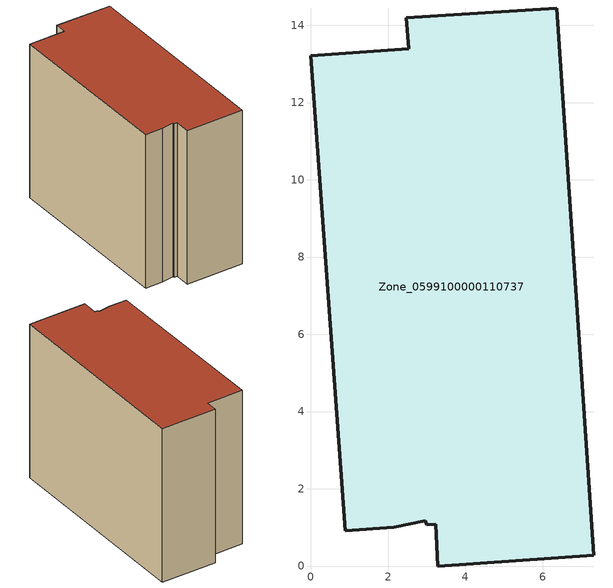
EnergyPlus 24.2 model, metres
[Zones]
Zone_0599100000110737
 floor ground (C_G): 2.14,1 0.89,0.91 0,13.21 2.53,13.39 2.47,14.2 6.36,14.45 7.32,0.28 3.28,0 3.23,1.08 3,1.06 2.96,1.18 z0
 wall outside (C_F): 7.32,0.28 6.36,14.45 2.47,14.2 2.53,13.39 0,13.21 0.89,0.91 2.14,1 2.96,1.18 3,1.06 3.23,1.08 3.28,0 7.32,0.28 z0:11.04
 roof outside (C_R): 2.14,1 2.96,1.18 3,1.06 3.23,1.08 3.28,0 7.32,0.28 6.36,14.45 2.47,14.2 2.53,13.39 0,13.21 0.89,0.91 z11.04
[BUILDING]
Pand.0599100000110737: North Axis=0; Terrain=City; Loads Convergence Tolerance Value=0.04; Temperature Convergence Tolerance Value=0.4; Solar Distribution=FullExterior; Maximum Number of Warmup Days=25; Minimum Number of Warmup Days=1
[Site:Location]
Rotterdam.The.Hague.AP_ZH_NLD Design_Conditions: Latitude=51.96; Longitude=4.45; Time Zone=1; Elevation=-4.5
[SITE:GROUNDTEMPERATURE:BUILDINGSURFACE]
18, 18, 18, 18, 18, 18, 18, 18, 18, 18, 18, 18
[MATERIAL] Thermal Absorptance=0.9; Solar Absorptance=0.7; Visible Absorptance=0.7
Name | Roughness | Thickness | Conductivity | Density | Specific Heat
G.TI.1946 | MediumSmooth | 0.15 | 1 | 540 | 1210
F.TI.1946 | Rough | 0.3 | 0.857143 | 1920 | 840
R.TI.1946 | MediumRough | 0.2 | 0.1 | 1500 | 1000
[CONSTRUCTION]
C_G: G.TI.1946
C_F: F.TI.1946
C_R: R.TI.1946
[ZONE]
Zone_0599100000110737: Type=1; Multiplier=1; Ceiling Height=Autocalculate; Volume=Autocalculate; Floor Area=autocalculate; Part of Total Floor Area=Yes
[ZONEINFILTRATION:DESIGNFLOWRATE]
Infil_Zone_0599100000110737: Zone or ZoneList or Space or SpaceList=Zone_0599100000110737; Schedule=AlwaysOn; Design Flow Rate Calculation Method=Flow/Area; Flow Rate per Floor Area=0.003; Constant Term Coefficient=1; Temperature Term Coefficient=0; Velocity Term Coefficient=0; Velocity Squared Term Coefficient=0
[HVACTEMPLATE:ZONE:IDEALLOADSAIRSYSTEM]
Zone_0599100000110737: Maximum Heating Supply Air Temperature=50; Minimum Cooling Supply Air Temperature=13; Maximum Heating Supply Air Humidity Ratio=0.0156; Minimum Cooling Supply Air Humidity Ratio=0.0077; Heating Limit=NoLimit; Cooling Limit=NoLimit; Dehumidification Control Type=ConstantSensibleHeatRatio; Cooling Sensible Heat Ratio=0.7; Dehumidification Setpoint=60; Humidification Control Type=None; Humidification Setpoint=30; Outdoor Air Method=None; Outdoor Air Flow Rate per Person=0.00944; Outdoor Air Flow Rate per Zone Floor Area=0; Outdoor Air Flow Rate per Zone=0; Demand Controlled Ventilation Type=None; Outdoor Air Economizer Type=NoEconomizer; Heat Recovery Type=None; Sensible Heat Recovery Effectiveness=0.7; Latent Heat Recovery Effectiveness=0.65
[ZONECONTROL:THERMOSTAT]
ThermostatControl_Zone_0599100000110737: Zone or ZoneList=Zone_0599100000110737; Control Type Schedule=DualSetpointControlType; Control 1=Thermostat_Zone_0599100000110737; Temperature Difference Between Cutout And Setpoint=0
[THERMOSTATSETPOINT:DUALSETPOINT]
Thermostat_Zone_0599100000110737: Heating Setpoint Temperature Schedule=HeatingSetpoint_Zone_0599100000110737; Cooling Setpoint Temperature Schedule=CoolingSetpoint_Zone_0599100000110737
[SCHEDULE:COMPACT]
HeatingSetpoint_Zone_0599100000110737: Through: 12/31, For: AllDays, Until: 24:00, 21
CoolingSetpoint_Zone_0599100000110737: Through: 12/31, For: AllDays, Until: 24:00, 24
DualSetpointControlType: Through: 12/31, For: AllDays, Until: 24:00, 4
AlwaysOn: Through: 12/31, For: AllDays, Until: 24:00, 1
